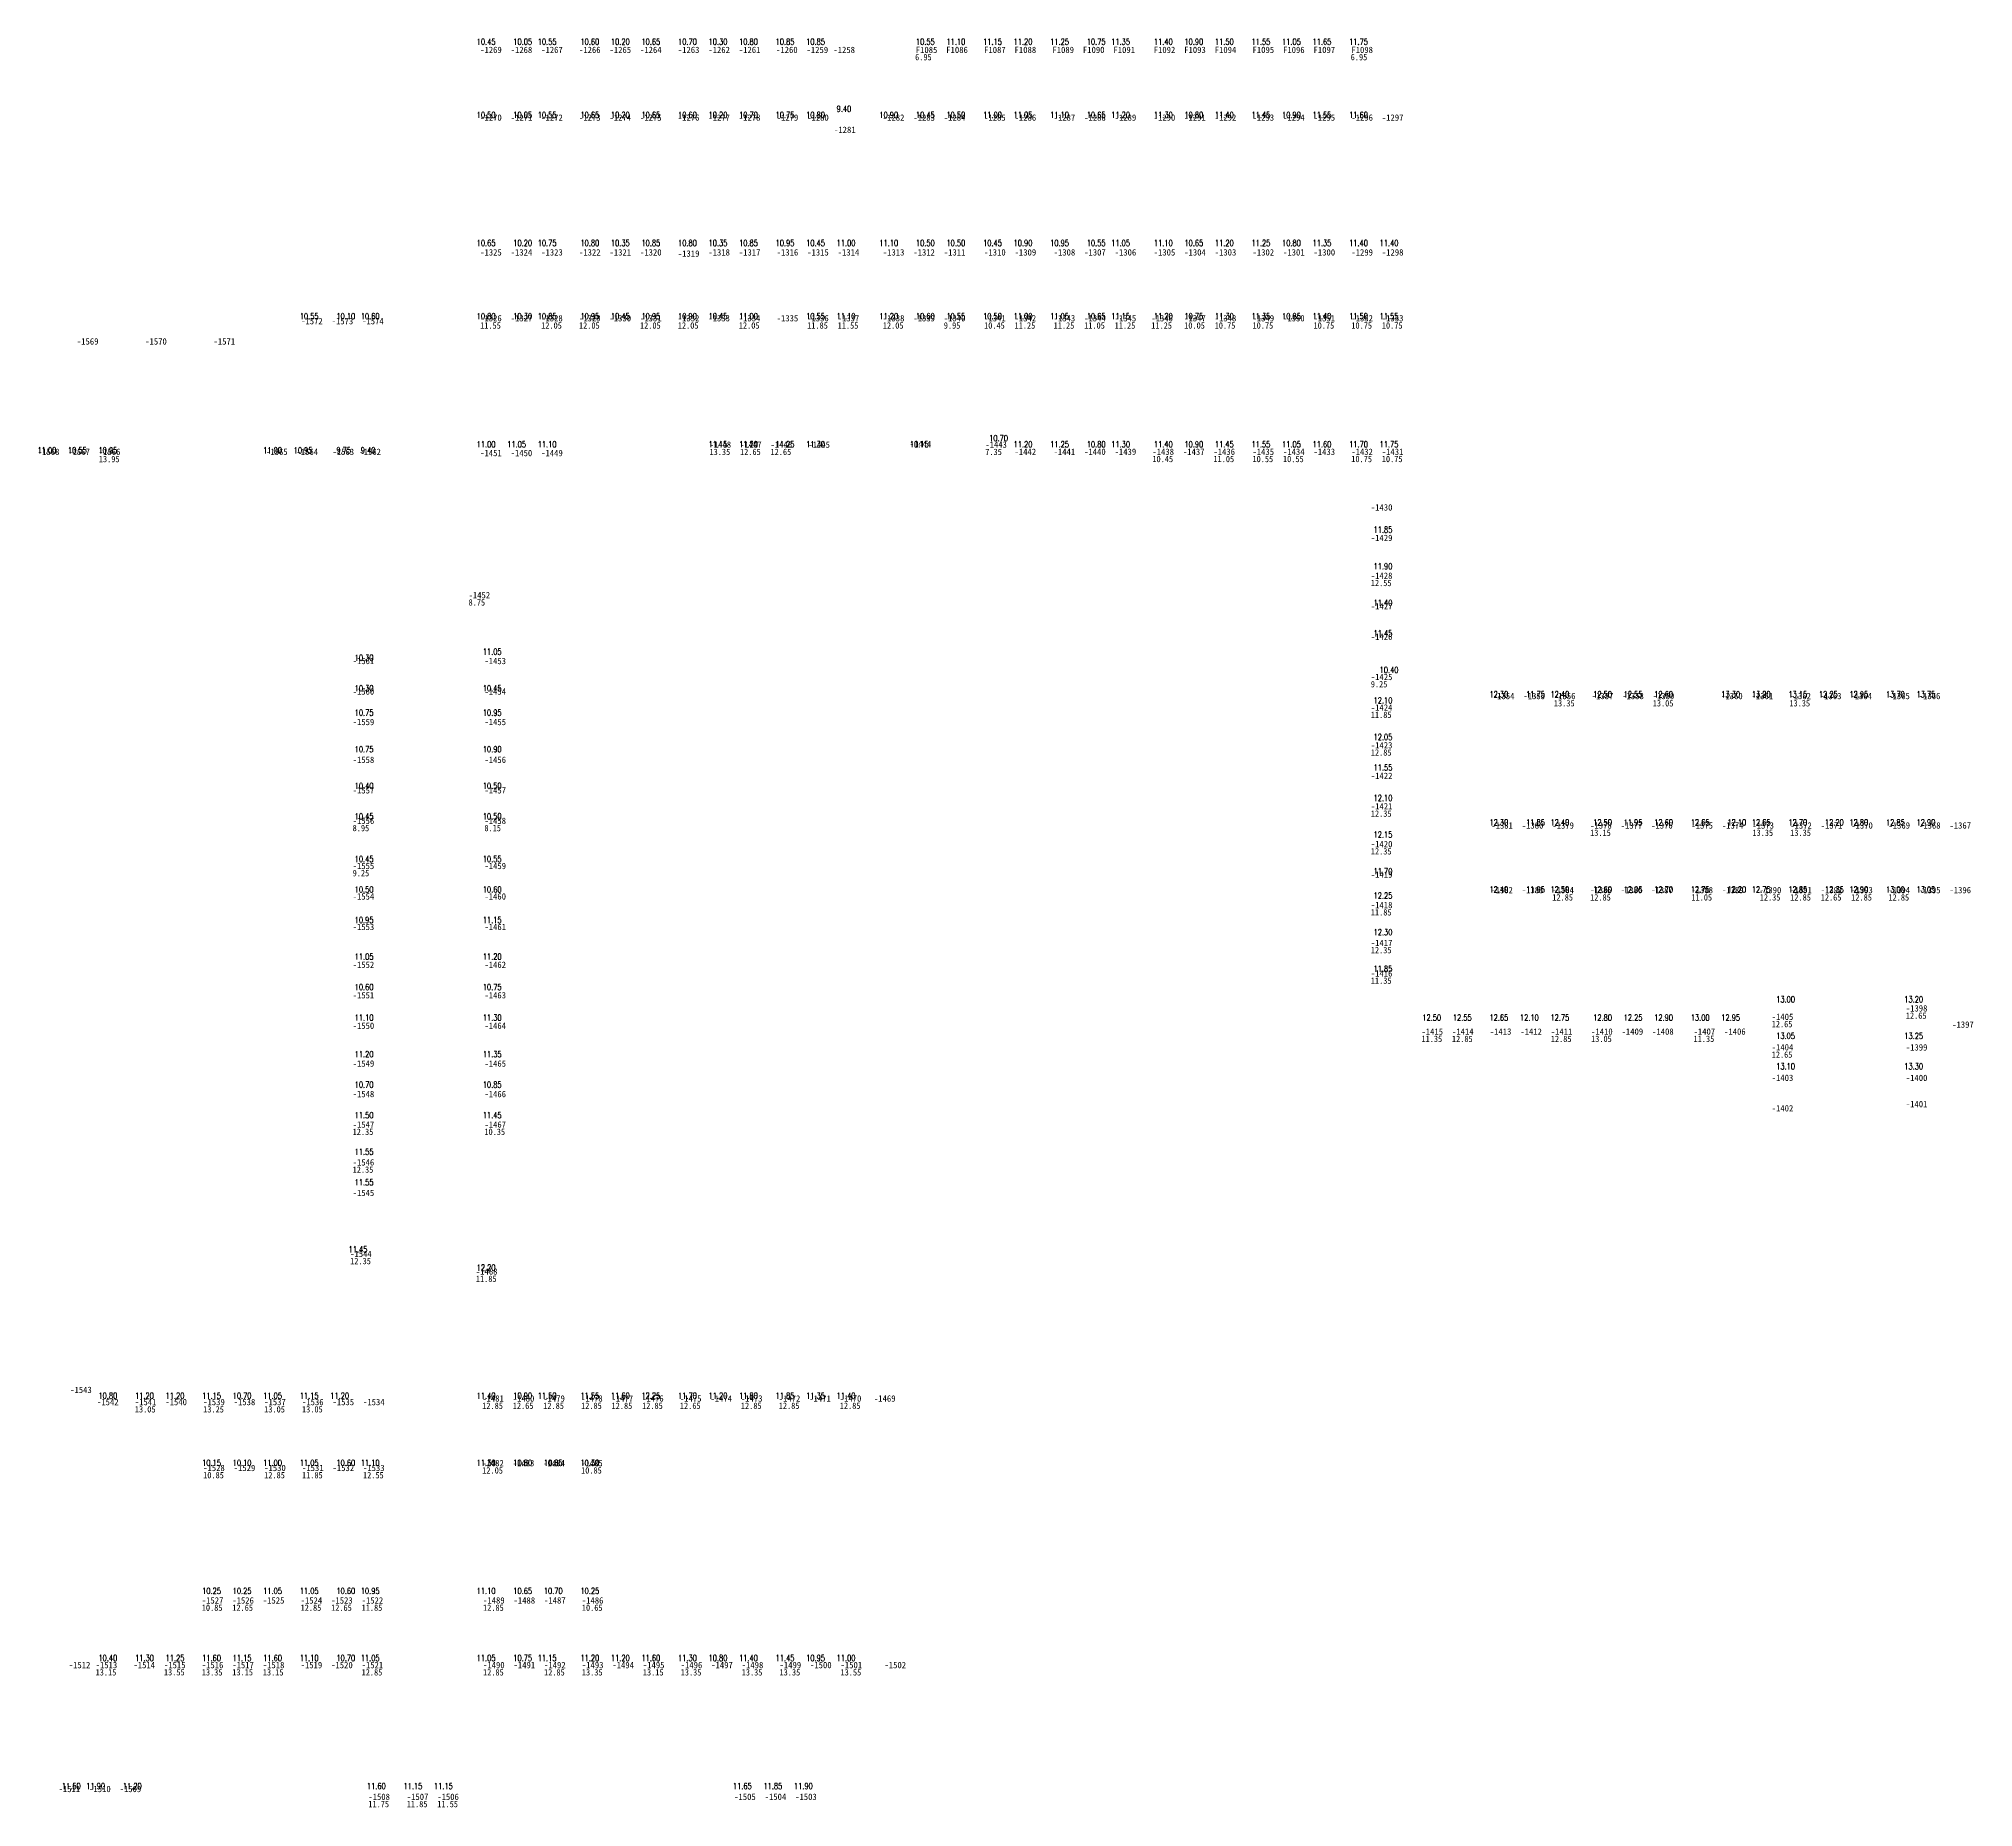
# Model space of a CAD drawing. Header units: millimetres. Extents: x 750450 to 1215890, y -2608 to 304071.
# Drawn here: x 757501 to 916054, y -2420 to 142571 of the extents above; entities that cross this region are included whole.
import ezdxf
from ezdxf.enums import TextEntityAlignment as Align

# ---------------------------------------------------------------- set-up
doc = ezdxf.new("R2010")
doc.units = ezdxf.units.MM
doc.header["$LTSCALE"] = 1000
for name, color, linetype in [('p-a-price-generated', 96, 'Continuous'), ('P_number', 120, 'Continuous'), ('P_price', 211, 'Continuous')]:
    doc.layers.add(name, color=color, linetype=linetype)
doc.styles.add('romand', font='romand.shx', dxfattribs={"width": 0.8})
doc.styles.add('华文细黑', font='STXIHEI.TTF')
doc.styles.add('黑体', font='simhei.ttf', dxfattribs={"width": 0.8})

msp = doc.modelspace()

# ---------------------------------------------------------------- texts
at = {"layer": 'p-a-price-generated', "style": 'romand', "width": 0.8}
for s, p in [('10.45', (793398, 142071, 0)), ('10.05', (796398, 142071, 0)), ('10.55', (798398, 142071, 0)), ('10.60', (801898, 142071, 0)), ('10.20', (804398, 142071, 0)), ('10.65', (806898, 142071, 0)), ('10.70', (809898, 142071, 0)), ('10.30', (812398, 142071, 0)), ('10.80', (814898, 142071, 0)), ('10.85', (817898, 142071, 0)), ('10.85', (820398, 142071, 0)), ('10.55', (829398, 142071, 0)), ('11.10', (831898, 142071, 0)), ('11.15', (834898, 142071, 0)), ('11.20', (837398, 142071, 0)), ('11.25', (840398, 142071, 0)), ('10.75', (843398, 142071, 0)), ('11.35', (845398, 142071, 0)), ('11.40', (848898, 142071, 0)), ('10.90', (851398, 142071, 0)), ('11.50', (853898, 142071, 0)), ('11.55', (856898, 142071, 0)), ('11.05', (859398, 142071, 0)), ('11.65', (861898, 142071, 0)), ('11.75', (864898, 142071, 0)), ('10.50', (793398, 136071, 0)), ('10.05', (796398, 136071, 0)), ('10.55', (798398, 136071, 0)), ('10.65', (801898, 136071, 0)), ('10.20', (804398, 136071, 0)), ('10.65', (806898, 136071, 0)), ('10.60', (809898, 136071, 0)), ('10.20', (812398, 136071, 0)), ('10.70', (814898, 136071, 0)), ('10.75', (817898, 136071, 0)), ('10.80', (820398, 136071, 0)), ('9.40', (822898, 136571, 0)), ('10.90', (826398, 136071, 0)), ('10.45', (829398, 136071, 0)), ('10.50', (831898, 136071, 0)), ('11.00', (834898, 136071, 0)), ('11.05', (837398, 136071, 0)), ('11.10', (840398, 136071, 0)), ('10.65', (843398, 136071, 0)), ('11.20', (845398, 136071, 0)), ('11.30', (848898, 136071, 0)), ('10.80', (851398, 136071, 0)), ('11.40', (853898, 136071, 0)), ('11.45', (856898, 136071, 0)), ('10.90', (859398, 136071, 0)), ('11.55', (861898, 136071, 0)), ('11.60', (864898, 136071, 0)), ('10.65', (793398, 125571, 0)), ('10.20', (796398, 125571, 0)), ('10.75', (798398, 125571, 0)), ('10.80', (801898, 125571, 0)), ('10.35', (804398, 125571, 0)), ('10.85', (806898, 125571, 0)), ('10.80', (809898, 125571, 0)), ('10.35', (812398, 125571, 0)), ('10.85', (814898, 125571, 0)), ('10.95', (817898, 125571, 0)), ('10.45', (820398, 125571, 0)), ('11.00', (822898, 125571, 0)), ('11.10', (826398, 125571, 0)), ('10.50', (829398, 125571, 0)), ('10.50', (831898, 125571, 0)), ('10.45', (834898, 125571, 0)), ('10.90', (837398, 125571, 0)), ('10.95', (840398, 125571, 0)), ('10.55', (843398, 125571, 0)), ('11.05', (845398, 125571, 0)), ('11.10', (848898, 125571, 0)), ('10.65', (851398, 125571, 0)), ('11.20', (853898, 125571, 0)), ('11.25', (856898, 125571, 0)), ('10.80', (859398, 125571, 0)), ('11.35', (861898, 125571, 0)), ('11.40', (864898, 125571, 0)), ('11.40', (867398, 125571, 0)), ('10.55', (778898, 119571, 0)), ('10.10', (781898, 119571, 0)), ('10.60', (783898, 119571, 0)), ('10.80', (793398, 119571, 0)), ('10.30', (796398, 119571, 0)), ('10.85', (798398, 119571, 0)), ('10.95', (801898, 119571, 0)), ('10.45', (804398, 119571, 0)), ('10.95', (806898, 119571, 0)), ('10.90', (809898, 119571, 0)), ('10.45', (812398, 119571, 0)), ('11.00', (814898, 119571, 0)), ('10.55', (820398, 119571, 0)), ('11.10', (822898, 119571, 0)), ('11.20', (826398, 119571, 0)), ('10.60', (829398, 119571, 0)), ('10.55', (831898, 119571, 0)), ('10.50', (834898, 119571, 0)), ('11.00', (837398, 119571, 0)), ('11.05', (840398, 119571, 0)), ('10.65', (843398, 119571, 0)), ('11.15', (845398, 119571, 0)), ('11.20', (848898, 119571, 0)), ('10.75', (851398, 119571, 0)), ('11.30', (853898, 119571, 0)), ('11.35', (856898, 119571, 0)), ('10.85', (859398, 119571, 0)), ('11.40', (861898, 119571, 0)), ('11.50', (864898, 119571, 0)), ('11.55', (867398, 119571, 0)), ('11.00', (793398, 109071, 0)), ('11.05', (795898, 109071, 0)), ('11.10', (798398, 109071, 0)), ('11.15', (812398, 109071, 0)), ('11.20', (814898, 109071, 0)), ('11.25', (817898, 109071, 0)), ('11.30', (820398, 109071, 0)), ('10.15', (828898, 109071, 0)), ('10.70', (835398, 109571, 0)), ('11.20', (837398, 109071, 0)), ('11.25', (840398, 109071, 0)), ('10.80', (843398, 109071, 0)), ('11.30', (845398, 109071, 0)), ('11.40', (848898, 109071, 0)), ('10.90', (851398, 109071, 0)), ('11.45', (853898, 109071, 0)), ('11.55', (856898, 109071, 0)), ('11.05', (859398, 109071, 0)), ('11.60', (861898, 109071, 0)), ('11.70', (864898, 109071, 0)), ('11.75', (867398, 109071, 0)), ('11.00', (757398, 108571, 0)), ('10.55', (759898, 108571, 0)), ('10.95', (762398, 108571, 0)), ('11.00', (775898, 108571, 0)), ('10.95', (778398, 108571, 0)), ('9.75', (781898, 108571, 0)), ('9.40', (783898, 108571, 0)), ('11.85', (866898, 102071, 0)), ('11.90', (866898, 99071, 0)), ('11.40', (866898, 96071, 0)), ('11.45', (866898, 93571, 0)), ('10.30', (783398, 91571, 0)), ('11.05', (793898, 92071, 0)), ('10.40', (867398, 90571, 0)), ('10.30', (783398, 89071, 0)), ('10.45', (793898, 89071, 0)), ('12.30', (876398, 88571, 0)), ('11.75', (879398, 88571, 0)), ('12.40', (881398, 88571, 0)), ('12.50', (884898, 88571, 0)), ('12.55', (887398, 88571, 0)), ('12.60', (889898, 88571, 0)), ('13.30', (895398, 88571, 0)), ('13.20', (897898, 88571, 0)), ('13.15', (900898, 88571, 0)), ('12.25', (903398, 88571, 0)), ('12.95', (905898, 88571, 0)), ('13.70', (908898, 88571, 0)), ('13.75', (911398, 88571, 0)), ('10.75', (783398, 87071, 0)), ('10.95', (793898, 87071, 0)), ('12.10', (866898, 88071, 0)), ('10.75', (783398, 84071, 0)), ('10.90', (793898, 84071, 0)), ('12.05', (866898, 85071, 0)), ('11.55', (866898, 82571, 0)), ('10.40', (783398, 81071, 0)), ('10.50', (793898, 81071, 0)), ('12.10', (866898, 80071, 0)), ('10.45', (783398, 78571, 0)), ('10.50', (793898, 78571, 0)), ('12.30', (876398, 78071, 0)), ('11.85', (879398, 78071, 0)), ('12.40', (881398, 78071, 0)), ('12.50', (884898, 78071, 0)), ('11.95', (887398, 78071, 0)), ('12.60', (889898, 78071, 0)), ('12.65', (892898, 78071, 0)), ('12.10', (895898, 78071, 0)), ('12.65', (897898, 78071, 0)), ('12.70', (900898, 78071, 0)), ('12.20', (903898, 78071, 0)), ('12.80', (905898, 78071, 0)), ('12.85', (908898, 78071, 0)), ('12.90', (911398, 78071, 0)), ('12.15', (866898, 77071, 0)), ('10.45', (783398, 75071, 0)), ('10.55', (793898, 75071, 0)), ('11.70', (866898, 74071, 0)), ('10.50', (783398, 72571, 0)), ('10.60', (793898, 72571, 0)), ('12.40', (876398, 72571, 0)), ('11.95', (879398, 72571, 0)), ('12.50', (881398, 72571, 0)), ('12.60', (884898, 72571, 0)), ('12.05', (887398, 72571, 0)), ('12.70', (889898, 72571, 0)), ('12.75', (892898, 72571, 0)), ('12.20', (895898, 72571, 0)), ('12.75', (897898, 72571, 0)), ('12.85', (900898, 72571, 0)), ('12.35', (903898, 72571, 0)), ('12.90', (905898, 72571, 0)), ('13.00', (908898, 72571, 0)), ('13.05', (911398, 72571, 0)), ('12.25', (866898, 72071, 0)), ('10.95', (783398, 70071, 0)), ('11.15', (793898, 70071, 0)), ('12.30', (866898, 69071, 0)), ('11.05', (783398, 67071, 0)), ('11.20', (793898, 67071, 0)), ('10.60', (783398, 64571, 0)), ('10.75', (793898, 64571, 0)), ('11.85', (866898, 66071, 0)), ('13.00', (899898, 63571, 0)), ('13.20', (910398, 63571, 0)), ('11.10', (783398, 62071, 0)), ('11.30', (793898, 62071, 0)), ('12.50', (870898, 62071, 0)), ('12.55', (873398, 62071, 0)), ('12.65', (876398, 62071, 0)), ('12.10', (878898, 62071, 0)), ('12.75', (881398, 62071, 0)), ('12.80', (884898, 62071, 0)), ('12.25', (887398, 62071, 0)), ('12.90', (889898, 62071, 0)), ('13.00', (892898, 62071, 0)), ('12.95', (895398, 62071, 0)), ('13.05', (899898, 60571, 0)), ('13.25', (910398, 60571, 0)), ('11.20', (783398, 59071, 0)), ('11.35', (793898, 59071, 0)), ('13.10', (899898, 58071, 0)), ('13.30', (910398, 58071, 0)), ('10.70', (783398, 56571, 0)), ('10.85', (793898, 56571, 0)), ('11.50', (783398, 54071, 0)), ('11.45', (793898, 54071, 0)), ('11.55', (783398, 51071, 0)), ('11.55', (783398, 48571, 0)), ('11.45', (782898, 43071, 0)), ('12.20', (793398, 41571, 0)), ('10.80', (762398, 31071, 0)), ('11.20', (765398, 31071, 0)), ('11.20', (767898, 31071, 0)), ('11.15', (770898, 31071, 0)), ('10.70', (773398, 31071, 0)), ('11.05', (775898, 31071, 0)), ('11.15', (778898, 31071, 0)), ('11.20', (781398, 31071, 0)), ('11.40', (793398, 31071, 0)), ('10.90', (796398, 31071, 0)), ('11.50', (798398, 31071, 0)), ('11.55', (801898, 31071, 0)), ('11.60', (804398, 31071, 0)), ('12.25', (806898, 31071, 0)), ('11.70', (809898, 31071, 0)), ('11.20', (812398, 31071, 0)), ('11.80', (814898, 31071, 0)), ('11.85', (817898, 31071, 0)), ('11.35', (820398, 31071, 0)), ('11.40', (822898, 31071, 0)), ('10.15', (770898, 25571, 0)), ('10.10', (773398, 25571, 0)), ('11.00', (775898, 25571, 0)), ('11.05', (778898, 25571, 0)), ('10.60', (781898, 25571, 0)), ('11.10', (783898, 25571, 0)), ('11.30', (793398, 25571, 0)), ('10.80', (796398, 25571, 0)), ('10.85', (798898, 25571, 0)), ('10.30', (801898, 25571, 0)), ('10.25', (770898, 15071, 0)), ('10.25', (773398, 15071, 0)), ('11.05', (775898, 15071, 0)), ('11.05', (778898, 15071, 0)), ('10.60', (781898, 15071, 0)), ('10.95', (783898, 15071, 0)), ('11.10', (793398, 15071, 0)), ('10.65', (796398, 15071, 0)), ('10.70', (798898, 15071, 0)), ('10.25', (801898, 15071, 0)), ('10.40', (762398, 9571, 0)), ('11.30', (765398, 9571, 0)), ('11.25', (767898, 9571, 0)), ('11.60', (770898, 9571, 0)), ('11.15', (773398, 9571, 0)), ('11.60', (775898, 9571, 0)), ('11.10', (778898, 9571, 0)), ('10.70', (781898, 9571, 0)), ('11.05', (783898, 9571, 0)), ('11.05', (793398, 9571, 0)), ('10.75', (796398, 9571, 0)), ('11.15', (798398, 9571, 0)), ('11.20', (801898, 9571, 0)), ('11.20', (804398, 9571, 0)), ('11.60', (806898, 9571, 0)), ('11.30', (809898, 9571, 0)), ('10.80', (812398, 9571, 0)), ('11.40', (814898, 9571, 0)), ('11.45', (817898, 9571, 0)), ('10.95', (820398, 9571, 0)), ('11.00', (822898, 9571, 0)), ('11.50', (759398, -929, 0)), ('11.90', (761398, -929, 0)), ('11.20', (764398, -929, 0)), ('11.60', (784398, -929, 0)), ('11.15', (787398, -929, 0)), ('11.15', (789898, -929, 0)), ('11.65', (814398, -929, 0)), ('11.85', (816898, -929, 0)), ('11.90', (819398, -929, 0))]:
    msp.add_text(s, height=500, dxfattribs=at).set_placement(p)
at = {"layer": 'P_number', "style": '华文细黑'}
for s, p in [('-1269', (794567, 141650)), ('-1268', (797067, 141650)), ('-1267', (799567, 141650)), ('-1266', (802667, 141650)), ('-1265', (805167, 141650)), ('-1264', (807667, 141650)), ('-1263', (810767, 141650)), ('-1262', (813267, 141650)), ('-1261', (815767, 141650)), ('-1260', (818817, 141650)), ('-1259', (821317, 141650)), ('-1258', (823517, 141650)), ('F1085', (830267, 141650)), ('F1086', (832767, 141650)), ('F1087', (835867, 141650)), ('F1088', (838367, 141650)), ('F1089', (841467, 141650)), ('F1090', (843967, 141650)), ('F1091', (846467, 141650)), ('F1092', (849767, 141650)), ('F1093', (852267, 141650)), ('F1094', (854767, 141650)), ('F1095', (857867, 141650)), ('F1096', (860367, 141650)), ('F1097', (862867, 141650)), ('F1098', (865967, 141650)), ('-1270', (794567, 136100, 0)), ('-1273', (802667, 136100, 0)), ('-1275', (807667, 136100, 0)), ('-1276', (810767, 136100, 0)), ('-1278', (815767, 136100, 0)), ('-1279', (818867, 136100)), ('-1280', (821367, 136100)), ('-1282', (827567, 136100, 0)), ('-1283', (830067, 136100, 0)), ('-1284', (832567, 136100, 0)), ('-1285', (835867, 136100, 0)), ('-1286', (838367, 136100, 0)), ('-1287', (841567, 136100, 0)), ('-1288', (844067, 136100, 0)), ('-1289', (846567, 136100, 0)), ('-1290', (849767, 136100, 0)), ('-1291', (852267, 136100, 0)), ('-1292', (854767, 136100, 0)), ('-1293', (857867, 136100, 0)), ('-1294', (860367, 136100, 0)), ('-1295', (862867, 136100, 0)), ('-1296', (865967, 136100, 0)), ('-1297', (868467, 136100, 0)), ('-1271', (797067, 136100, 0)), ('-1272', (799567, 136100, 0)), ('-1274', (805167, 136100, 0)), ('-1277', (813267, 136100, 0)), ('-1281', (823567, 135100)), ('-1325', (794567, 125050, 0)), ('-1324', (797067, 125050, 0)), ('-1323', (799567, 125050, 0)), ('-1322', (802667, 125050, 0)), ('-1321', (805167, 125050, 0)), ('-1320', (807667, 125050, 0)), ('-1318', (813267, 125050, 0)), ('-1317', (815767, 125050, 0)), ('-1316', (818867, 125050, 0)), ('-1315', (821367, 125050, 0)), ('-1314', (823867, 125050)), ('-1313', (827567, 125050, 0)), ('-1312', (830067, 125050, 0)), ('-1311', (832567, 125050, 0)), ('-1310', (835867, 125050, 0)), ('-1309', (838367, 125050, 0)), ('-1308', (841567, 125050, 0)), ('-1307', (844067, 125050, 0)), ('-1306', (846567, 125050, 0)), ('-1305', (849767, 125050, 0)), ('-1304', (852267, 125050, 0)), ('-1303', (854767, 125050, 0)), ('-1302', (857867, 125050, 0)), ('-1301', (860367, 125050, 0)), ('-1300', (862867, 125050, 0)), ('-1299', (865967, 125050, 0)), ('-1298', (868467, 125050, 0)), ('-1319', (810767, 124950, 0)), ('-1572', (779894, 119414, 0)), ('-1573', (782394, 119414, 0)), ('-1574', (784894, 119414, 0)), ('-1326', (794567, 119650, 0)), ('-1327', (797067, 119650, 0)), ('-1328', (799567, 119650, 0)), ('-1329', (802667, 119650, 0)), ('-1330', (805167, 119650, 0)), ('-1331', (807667, 119650, 0)), ('-1332', (810767, 119650, 0)), ('-1333', (813267, 119650, 0)), ('-1334', (815767, 119650, 0)), ('-1335', (818867, 119650, 0)), ('-1336', (821367, 119650, 0)), ('-1337', (823867, 119650, 0)), ('-1338', (827567, 119650, 0)), ('-1339', (830067, 119650, 0)), ('-1340', (832567, 119650, 0)), ('-1341', (835867, 119650, 0)), ('-1342', (838367, 119650, 0)), ('-1343', (841567, 119650, 0)), ('-1344', (844067, 119650, 0)), ('-1345', (846567, 119650, 0)), ('-1346', (849569, 119650, 0)), ('-1347', (852267, 119650, 0)), ('-1348', (854767, 119650, 0)), ('-1349', (857867, 119650, 0)), ('-1350', (860367, 119650, 0)), ('-1351', (862867, 119650, 0)), ('-1352', (865967, 119650, 0)), ('-1353', (868467, 119650, 0)), ('-1569', (761517, 117750)), ('-1570', (767117, 117750)), ('-1571', (772717, 117750, 0)), ('-1448', (813365, 109290, 0)), ('-1447', (815865, 109290)), ('-1446', (818365, 109290, 0)), ('-1445', (821465, 109290)), ('-1444', (829765, 109340, 0)), ('-1443', (835965, 109290, 0)), ('-1568', (758317, 108700, 0)), ('-1567', (760817, 108700, 0)), ('-1566', (763317, 108700, 0)), ('-1565', (777017, 108700, 0)), ('-1564', (779517, 108700, 0)), ('-1563', (782467, 108700)), ('-1562', (784667, 108700)), ('-1451', (794567, 108600, 0)), ('-1450', (797067, 108600, 0)), ('-1449', (799567, 108600)), ('-1442', (838363, 108705)), ('-1441', (841563, 108705)), ('-1440', (844063, 108705, 0)), ('-1439', (846563, 108705)), ('-1438', (849663, 108705, 0)), ('-1437', (852163, 108705, 0)), ('-1436', (854663, 108705, 0)), ('-1435', (857863, 108705, 0)), ('-1434', (860363, 108705, 0)), ('-1433', (862863, 108705)), ('-1432', (865963, 108705, 0)), ('-1431', (868463, 108705)), ('-1430', (867563, 104142, 0)), ('-1429', (867563, 101642, 0)), ('-1428', (867563, 98542, 0)), ('-1452', (793617, 96950)), ('-1427', (867563, 96042, 0)), ('-1426', (867563, 93542, 0)), ('-1561', (784117, 91550, 0)), ('-1453', (794917, 91550)), ('-1425', (867563, 90242, 0)), ('-1560', (784117, 89050, 0)), ('-1454', (794917, 89050, 0)), ('-1354', (877567, 88680)), ('-1355', (880067, 88680)), ('-1356', (882567, 88680, 0)), ('-1357', (885667, 88680)), ('-1358', (888167, 88680)), ('-1359', (890667, 88680, 0)), ('-1360', (896267, 88680)), ('-1361', (898767, 88680, 0)), ('-1362', (901867, 88680)), ('-1363', (904367, 88680)), ('-1364', (906867, 88680, 0)), ('-1365', (909967, 88680)), ('-1366', (912467, 88680, 0)), ('-1424', (867563, 87742, 0)), ('-1559', (784117, 86550, 0)), ('-1455', (794917, 86550, 0)), ('-1423', (867563, 84642, 0)), ('-1558', (784117, 83450, 0)), ('-1456', (794917, 83450, 0)), ('-1557', (784117, 80950, 0)), ('-1457', (794917, 80950, 0)), ('-1422', (867563, 82142, 0)), ('-1421', (867563, 79642, 0)), ('-1556', (784117, 78450, 0)), ('-1458', (794917, 78450, 0)), ('-1381', (877435, 78067, 0)), ('-1380', (879935, 78067)), ('-1379', (882435, 78067, 0)), ('-1378', (885535, 78067, 0)), ('-1377', (888035, 78067)), ('-1376', (890535, 78067, 0)), ('-1375', (893835, 78067, 0)), ('-1374', (896335, 78067)), ('-1373', (898835, 78067, 0)), ('-1372', (901935, 78067)), ('-1371', (904435, 78067)), ('-1370', (906935, 78067, 0)), ('-1369', (909985, 78067, 0)), ('-1368', (912485, 78067, 0)), ('-1367', (914985, 78067, 0)), ('-1420', (867563, 76542, 0)), ('-1555', (784117, 74750, 0)), ('-1459', (794917, 74750, 0)), ('-1419', (867563, 74042, 0)), ('-1382', (877435, 72767, 0)), ('-1383', (879935, 72767, 0)), ('-1384', (882435, 72767, 0)), ('-1385', (885535, 72767)), ('-1386', (888035, 72767, 0)), ('-1387', (890535, 72767, 0)), ('-1388', (893835, 72767)), ('-1389', (896335, 72767)), ('-1390', (899435, 72767, 0)), ('-1391', (901935, 72767)), ('-1392', (904435, 72767)), ('-1393', (906935, 72767)), ('-1394', (909985, 72767, 0)), ('-1395', (912485, 72767, 0)), ('-1396', (914985, 72767)), ('-1554', (784117, 72250, 0)), ('-1460', (794917, 72250, 0)), ('-1418', (867563, 71542, 0)), ('-1553', (784117, 69750, 0)), ('-1461', (794917, 69750, 0)), ('-1417', (867563, 68442, 0)), ('-1552', (784117, 66650, 0)), ('-1462', (794917, 66650, 0)), ('-1416', (867563, 65942, 0)), ('-1551', (784117, 64150, 0)), ('-1463', (794917, 64150, 0)), ('-1550', (784117, 61650, 0)), ('-1464', (794917, 61650, 0)), ('-1405', (900417, 62380, 0)), ('-1398', (911408, 63074, 0)), ('-1397', (915206, 61745)), ('-1415', (871713, 61172, 0)), ('-1414', (874213, 61172, 0)), ('-1413', (877313, 61172, 0)), ('-1412', (879813, 61172, 0)), ('-1411', (882313, 61172, 0)), ('-1410', (885613, 61172, 0)), ('-1409', (888113, 61172, 0)), ('-1408', (890613, 61172, 0)), ('-1407', (894013, 61172, 0)), ('-1406', (896513, 61172, 0)), ('-1549', (784117, 58550, 0)), ('-1465', (794917, 58550, 0)), ('-1404', (900417, 59880, 0)), ('-1399', (911408, 59874, 0)), ('-1403', (900417, 57380, 0)), ('-1400', (911408, 57374, 0)), ('-1548', (784117, 56050, 0)), ('-1466', (794917, 56050, 0)), ('-1402', (900417, 54880)), ('-1401', (911408, 55224, 0)), ('-1547', (784117, 53550, 0)), ('-1467', (794917, 53550, 0)), ('-1546', (784117, 50450, 0)), ('-1545', (784117, 47950)), ('-1544', (783917, 42950)), ('-1468', (794217, 41500)), ('-1543', (760967, 31800)), ('-1542', (763167, 30800)), ('-1541', (766267, 30800)), ('-1540', (768767, 30800, 0)), ('-1539', (771867, 30800)), ('-1538', (774367, 30800, 0)), ('-1537', (776867, 30800, 0)), ('-1536', (779967, 30800)), ('-1535', (782467, 30800, 0)), ('-1534', (784967, 30800, 0)), ('-1481', (794739, 31092, 0)), ('-1480', (797239, 31092, 0)), ('-1479', (799739, 31092, 0)), ('-1478', (802839, 31092, 0)), ('-1477', (805339, 31092, 0)), ('-1476', (807839, 31092, 0)), ('-1475', (810939, 31092, 0)), ('-1474', (813439, 31092, 0)), ('-1473', (815939, 31092, 0)), ('-1472', (819039, 31092, 0)), ('-1471', (821539, 31092, 0)), ('-1470', (824039, 31092, 0)), ('-1469', (826839, 31092, 0)), ('-1528', (771867, 25400)), ('-1529', (774367, 25400, 0)), ('-1530', (776867, 25400, 0)), ('-1531', (779967, 25400)), ('-1532', (782467, 25400, 0)), ('-1533', (784967, 25400, 0)), ('-1482', (794739, 25792, 0)), ('-1483', (797239, 25792, 0)), ('-1484', (799739, 25792, 0)), ('-1485', (802839, 25792, 0)), ('-1527', (771753, 14538, 0)), ('-1526', (774253, 14538, 0)), ('-1525', (776753, 14538, 0)), ('-1524', (779853, 14538, 0)), ('-1523', (782353, 14538, 0)), ('-1522', (784853, 14538, 0)), ('-1489', (794803, 14538, 0)), ('-1488', (797303, 14538, 0)), ('-1487', (799803, 14538, 0)), ('-1486', (802903, 14538, 0)), ('-1512', (760853, 9238, 0)), ('-1513', (763053, 9238, 0)), ('-1514', (766153, 9238, 0)), ('-1515', (768653, 9238, 0)), ('-1516', (771753, 9238, 0)), ('-1517', (774253, 9238, 0)), ('-1518', (776753, 9238, 0)), ('-1519', (779853, 9238, 0)), ('-1520', (782353, 9238, 0)), ('-1521', (784853, 9238, 0)), ('-1490', (794803, 9238, 0)), ('-1491', (797303, 9238, 0)), ('-1492', (799803, 9238, 0)), ('-1493', (802903, 9238, 0)), ('-1494', (805403, 9238, 0)), ('-1495', (807903, 9238, 0)), ('-1496', (811003, 9238, 0)), ('-1497', (813503, 9238, 0)), ('-1498', (816003, 9238, 0)), ('-1499', (819103, 9238, 0)), ('-1500', (821603, 9238, 0)), ('-1501', (824103, 9238, 0)), ('-1502', (827703, 9238, 0)), ('-1511', (760018, -919, 0)), ('-1510', (762518, -919, 0)), ('-1509', (765018, -919)), ('-1508', (785403, -1562, 0)), ('-1507', (788553, -1562, 0)), ('-1506', (791053, -1562, 0)), ('-1505', (815383, -1562, 0)), ('-1504', (817883, -1562, 0)), ('-1503', (820383, -1562, 0))]:
    msp.add_text(s, height=520, dxfattribs=at).set_placement(p, align=Align.MIDDLE)
at = {"layer": 'P_price', "style": '黑体', "width": 0.8}
for s, p in [('6.95', (829327, 140800)), ('6.95', (865027, 140800)), ('11.55', (793680, 118800)), ('12.05', (798680, 118800)), ('12.05', (801780, 118800)), ('12.05', (806780, 118800)), ('12.05', (809880, 118800)), ('12.05', (814880, 118800)), ('11.85', (820480, 118800)), ('11.55', (822980, 118800)), ('12.05', (826680, 118800)), ('9.95', (831680, 118800)), ('10.45', (834980, 118800)), ('11.25', (837480, 118800)), ('11.25', (840680, 118800)), ('11.05', (843180, 118800)), ('11.25', (845680, 118800)), ('11.25', (848683, 118800)), ('10.05', (851380, 118800)), ('10.75', (853880, 118800)), ('10.75', (856980, 118800)), ('10.75', (861980, 118800)), ('10.75', (865080, 118800)), ('10.75', (867580, 118800)), ('13.95', (762430, 107850)), ('13.35', (812478, 108440)), ('12.65', (814978, 108440)), ('12.65', (817478, 108440)), ('7.35', (835078, 108440)), ('10.45', (848776, 107855)), ('11.05', (853776, 107855)), ('10.55', (856976, 107855)), ('10.55', (859476, 107855)), ('10.75', (865076, 107855)), ('10.75', (867576, 107855)), ('12.55', (866676, 97692)), ('8.75', (792730, 96100)), ('9.25', (866676, 89392)), ('11.85', (866676, 86886)), ('13.35', (881680, 87830)), ('13.05', (889780, 87830)), ('13.35', (900980, 87830)), ('12.85', (866676, 83792)), ('12.35', (866676, 78786)), ('8.95', (783230, 77600)), ('8.15', (794030, 77600)), ('13.15', (884648, 77217)), ('13.35', (897948, 77217)), ('13.35', (901048, 77217)), ('12.35', (866676, 75692)), ('9.25', (783230, 73906)), ('12.85', (881548, 71917)), ('12.85', (884648, 71917)), ('11.05', (892948, 71917)), ('12.35', (898548, 71917)), ('12.85', (901048, 71917)), ('12.65', (903548, 71917)), ('12.85', (906048, 71917)), ('12.85', (909098, 71917)), ('11.85', (866676, 70692)), ('12.35', (866676, 67592)), ('11.35', (866676, 65092)), ('12.65', (899530, 61530)), ('12.65', (910522, 62224)), ('11.35', (870826, 60322)), ('12.85', (873326, 60316)), ('12.85', (881426, 60316)), ('13.05', (884726, 60322)), ('11.35', (893126, 60322)), ('12.65', (899530, 59030)), ('12.35', (783230, 52700)), ('10.35', (794030, 52700)), ('12.35', (783230, 49600)), ('12.35', (783030, 42100)), ('11.85', (793330, 40650)), ('13.05', (765380, 29950)), ('13.25', (770980, 29950)), ('13.05', (775980, 29950)), ('13.05', (779080, 29950)), ('12.85', (793852, 30242)), ('12.65', (796352, 30242)), ('12.85', (798852, 30242)), ('12.85', (801952, 30242)), ('12.85', (804452, 30242)), ('12.85', (806952, 30242)), ('12.65', (810052, 30242)), ('12.85', (815052, 30242)), ('12.85', (818152, 30242)), ('12.85', (823152, 30242)), ('12.05', (793852, 24942)), ('10.85', (801952, 24942)), ('10.85', (770980, 24550)), ('12.85', (775980, 24550)), ('11.85', (779080, 24550)), ('12.55', (784080, 24550)), ('10.85', (770866, 13688)), ('12.65', (773366, 13688)), ('12.85', (778966, 13688)), ('12.65', (781466, 13688)), ('11.85', (783966, 13688)), ('12.85', (793916, 13688)), ('10.65', (802016, 13688)), ('13.15', (762166, 8388)), ('13.55', (767766, 8394)), ('13.35', (770866, 8388)), ('13.15', (773366, 8394)), ('13.15', (775866, 8388)), ('12.85', (783966, 8388)), ('12.85', (793916, 8388)), ('12.85', (798916, 8388)), ('13.35', (802016, 8388)), ('13.15', (807016, 8388)), ('13.35', (810116, 8388)), ('13.35', (815116, 8388)), ('13.35', (818216, 8388)), ('13.55', (823216, 8388)), ('11.75', (784516, -2412)), ('11.85', (787666, -2412)), ('11.55', (790166, -2412))]:
    msp.add_text(s, height=520, dxfattribs=at).set_placement(p)

doc.saveas('drawing.dxf')
